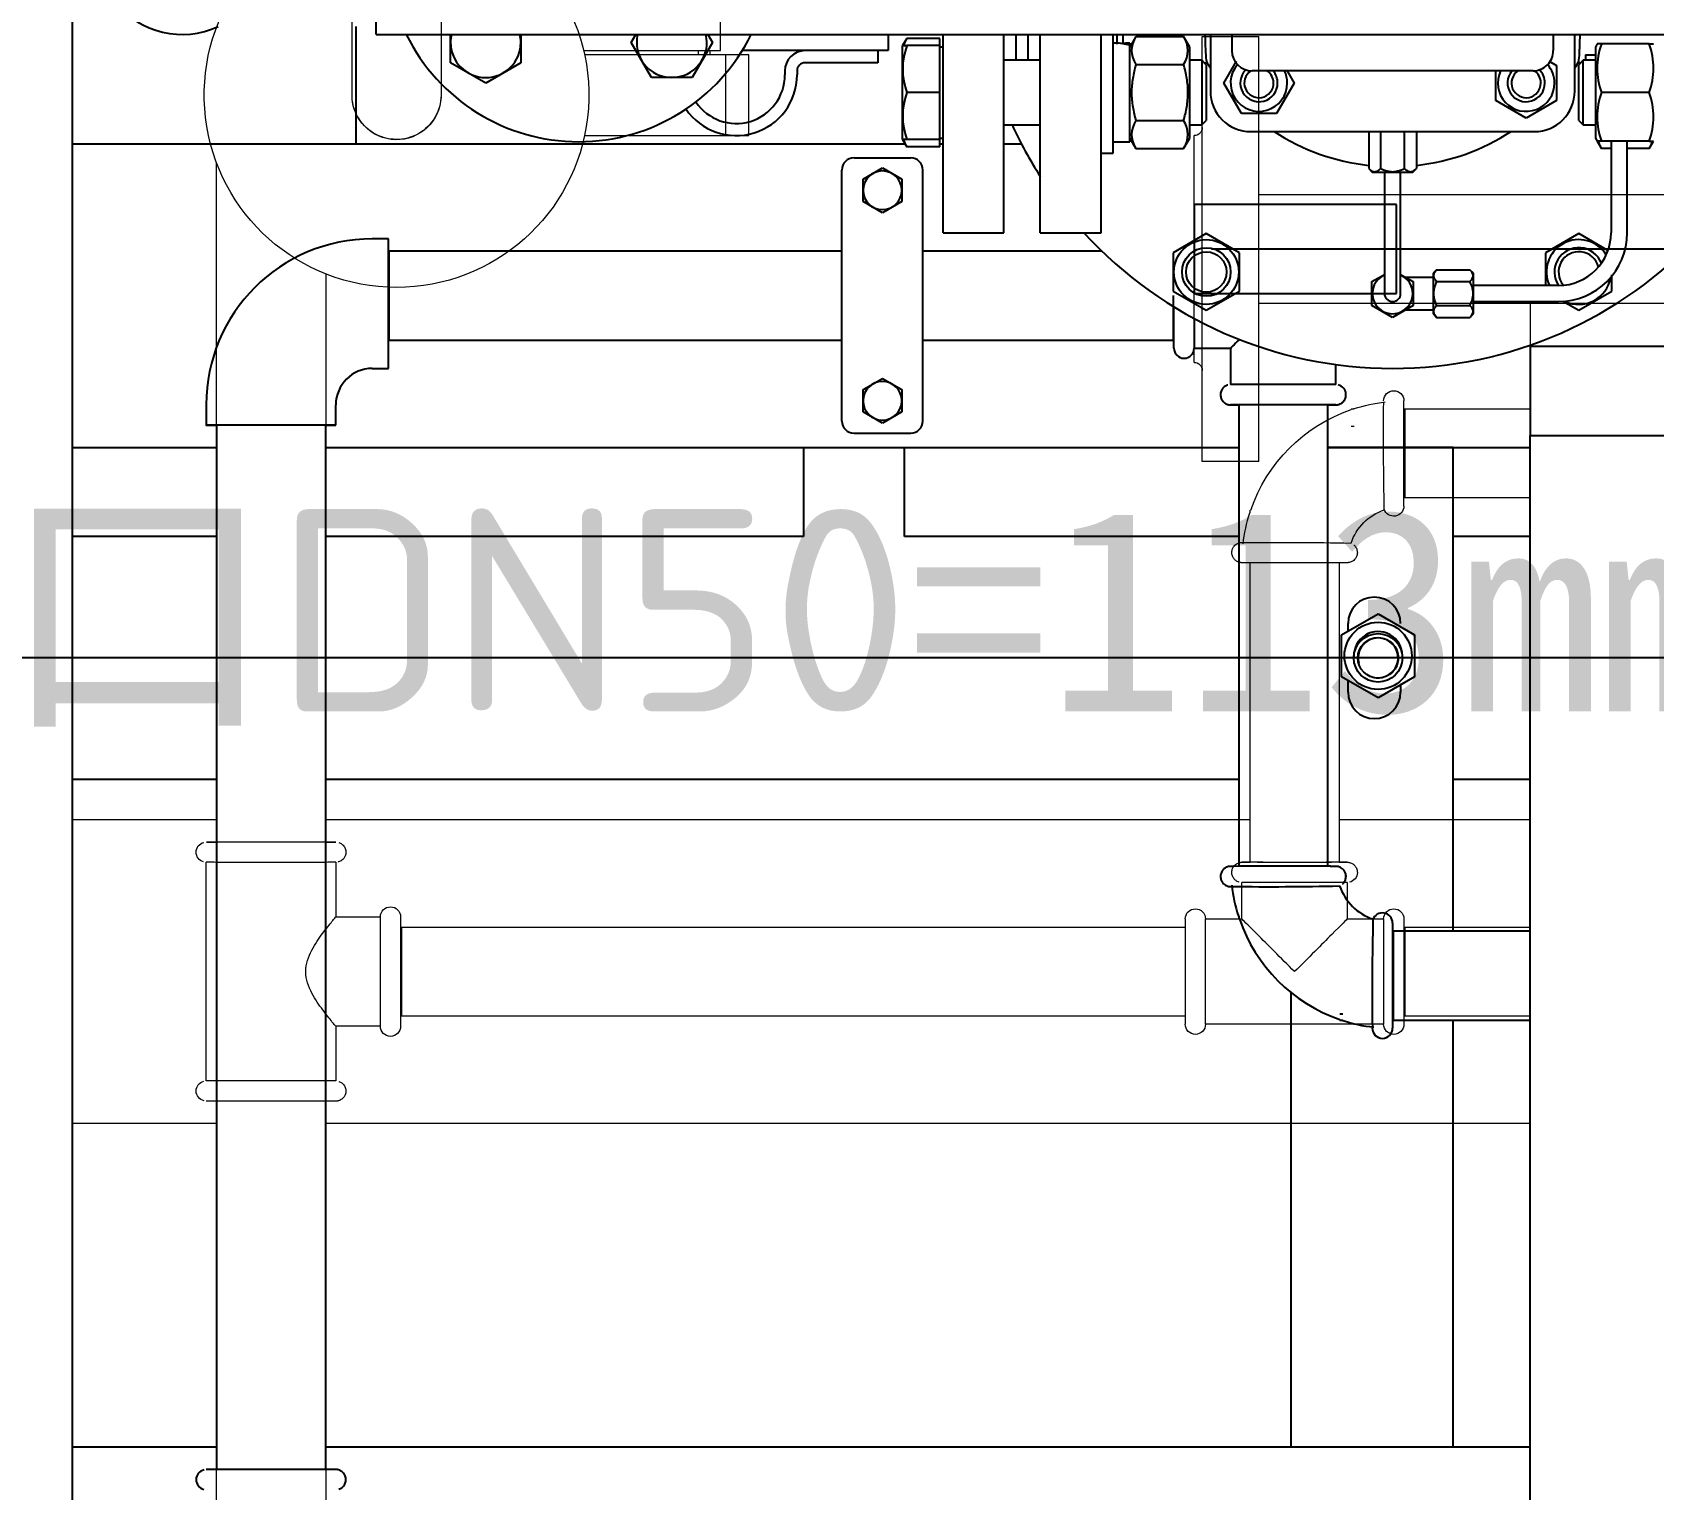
# Model space of a CAD drawing. Extents: x -681219 to -550379, y -242630 to -158199.
# Drawn here: x -645025.4 to -644625, y -222131 to -221771 of the extents above; entities that cross this region are included whole.
import ezdxf
from ezdxf.lldxf.tags import DXFTag

# ---------------------------------------------------------------- set-up
doc = ezdxf.new("R2010")
doc.units = 0
doc.header["$LTSCALE"] = 1000
doc.linetypes.add('DASHED2', pattern=[9.525, 6.35, -3.175])
doc.layers.get('0').update_dxf_attribs({"linetype": 'CONTINUOUS'})
for name, color, linetype in [('11020100978', 7, 'CONTINUOUS'), ('17040700002', 7, 'CONTINUOUS'), ('AAC0603001', 7, 'CONTINUOUS'), ('AAC1606501', 7, 'CONTINUOUS'), ('center', 253, 'CENTER2'), ('DV6_Default', 7, 'CONTINUOUS'), ('FAA01201', 7, 'CONTINUOUS'), ('FAA01601', 7, 'CONTINUOUS'), ('GAB01601', 7, 'CONTINUOUS'), ('GAE01601', 7, 'CONTINUOUS'), ('interface', 251, 'DASHED2'), ('MYGL00211002', 7, 'CONTINUOUS'), ('MYGL00710008', 7, 'CONTINUOUS'), ('MYGL00710020', 7, 'CONTINUOUS'), ('MYGL00710027', 7, 'CONTINUOUS'), ('MYGL00710058', 7, 'CONTINUOUS'), ('MYGL00710059', 7, 'CONTINUOUS'), ('MYGL011009261', 7, 'CONTINUOUS'), ('MYGL011009271', 7, 'CONTINUOUS'), ('MYGL011014812', 7, 'CONTINUOUS'), ('MYGL011014882', 7, 'CONTINUOUS'), ('MYGL011014932', 7, 'CONTINUOUS'), ('MYGL011014972', 7, 'CONTINUOUS'), ('MYGL011015892', 7, 'CONTINUOUS'), ('MYGL01110015', 7, 'CONTINUOUS'), ('MYGL151001281', 7, 'CONTINUOUS'), ('S01021003201', 7, 'CONTINUOUS'), ('S02010101', 7, 'CONTINUOUS'), ('S02010401', 7, 'CONTINUOUS'), ('S02020102', 7, 'CONTINUOUS'), ('S02030602', 7, 'CONTINUOUS'), ('S02030902', 7, 'CONTINUOUS'), ('SJGL011001841', 7, 'CONTINUOUS'), ('SJGL011002201', 7, 'CONTINUOUS'), ('SJGL011002221', 7, 'CONTINUOUS')]:
    doc.layers.add(name, color=color, linetype=linetype)
doc.layers.add('famsun', color=7, linetype='CONTINUOUS', lineweight=0)
tags = doc.linetypes.add('CENTER2', pattern=[28.575, 19.05, -3.175, 3.175, -3.175]).pattern_tags.tags
tags[10:11] = [DXFTag(74, 4), DXFTag(75, 0), DXFTag(340, '0'), DXFTag(46, 0.0), DXFTag(50, 0.0), DXFTag(44, 0.0), DXFTag(45, 0.0)]
tags[8:9] = [DXFTag(74, 4), DXFTag(75, 0), DXFTag(340, '0'), DXFTag(46, 0.0), DXFTag(50, 0.0), DXFTag(44, 0.0), DXFTag(45, 0.0)]
tags[6:7] = [DXFTag(74, 4), DXFTag(75, 0), DXFTag(340, '0'), DXFTag(46, 0.0), DXFTag(50, 0.0), DXFTag(44, 0.0), DXFTag(45, 0.0)]
tags[4:5] = [DXFTag(74, 4), DXFTag(75, 0), DXFTag(340, '0'), DXFTag(46, 0.0), DXFTag(50, 0.0), DXFTag(44, 0.0), DXFTag(45, 0.0)]

# ---------------------------------------------------------------- blocks, each defined once
blk = doc.blocks.new('MYGL007B0001XY_A-MYGL165_1_V_1', base_point=(16242.13, -1235.9))
at = {"color": 0, "linetype": 'ByBlock', "lineweight": -2}
for p, q in [((17982.13, -740.9), (17982.13, -1675.9)), ((17822.13, -930.9), (17822.13, -890.9)), ((17891.13, -905.91), (17891.13, -941.84)), ((17913.13, -941.84), (17913.13, -905.89)), ((17689.13, -1032.4), (17689.13, -927.4)), ((17703.13, -927.4), (17689.13, -927.4)), ((17703.13, -1032.4), (17703.13, -927.4)), ((17815.13, -951.9), (17815.13, -931.9)), ((17815.13, -931.9), (17855.69, -931.9)), ((17820.86, -931.9), (17820.86, -951.9)), ((17855.92, -930.9), (17822.13, -930.9)), ((17824.63, -931.9), (17824.63, -930.9)), ((17827.63, -930.9), (17827.63, -931.9)), ((17705.13, -1007.9), (17705.13, -951.9)), ((17855.69, -951.9), (17815.13, -951.9)), ((17946.63, -1126.4), (17946.63, -958.51)), ((17689.13, -966.4), (17412.13, -966.4)), ((17919.63, -986.06), (17919.63, -1126.4)), ((17412.13, -993.4), (17689.13, -993.4)), ((17622.13, -993.4), (17622.13, -1445.83)), ((17653.33, -1019.4), (17622.13, -1019.4)), ((17653.13, -1019.4), (17653.13, -1041.4)), ((17653.33, -1043.4), (17653.33, -1017.4)), ((17666.33, -1019.4), (17665.58, -1019.4)), ((17653.33, -1023.65), (17653.13, -1023.65)), ((17666.33, -1023.65), (17665.58, -1023.65)), ((17689.13, -1032.4), (17703.13, -1032.4)), ((17653.33, -1037.15), (17653.13, -1037.15)), ((17622.13, -1041.4), (17653.33, -1041.4)), ((17691.33, -1045.1), (17691.33, -1044.4)), ((17669.33, -1057.4), (17669.33, -1131.4)), ((17691.33, -1131.4), (17691.33, -1057.6)), ((17622.13, -1120.9), (17669.33, -1120.9)), ((17691.33, -1120.9), (17919.63, -1120.9)), ((17946.63, -1120.9), (17982.13, -1120.9)), ((17917.13, -1131.4), (17917.13, -1144.92)), ((17949.13, -1185.4), (17949.13, -1131.4)), ((17667.33, -1136.4), (17667.33, -1145.4)), ((17693.33, -1145.4), (17693.33, -1136.4)), ((17901.13, -1144.9), (17901.13, -1171.9)), ((17906.13, -1171.9), (17906.13, -1144.9)), ((17917.13, -1144.9), (17906.13, -1144.9)), ((17653.33, -1147.4), (17622.13, -1147.4)), ((17653.13, -1147.4), (17653.13, -1169.4)), ((17653.33, -1148.93), (17653.13, -1148.93)), ((17653.33, -1145.4), (17653.33, -1171.4)), ((17658.33, -1145.4), (17658.33, -1171.4)), ((17667.33, -1145.4), (17658.33, -1145.4)), ((17702.33, -1145.4), (17693.33, -1145.4)), ((17702.33, -1171.4), (17702.33, -1145.4)), ((17707.33, -1145.4), (17707.33, -1171.4)), ((17901.13, -1147.4), (17707.33, -1147.4)), ((17900.93, -1147.4), (17900.93, -1169.4)), ((17901.13, -1148.93), (17900.93, -1148.93)), ((17653.33, -1167.86), (17653.13, -1167.86)), ((17901.13, -1167.86), (17900.93, -1167.86)), ((17622.13, -1169.4), (17653.33, -1169.4)), ((17658.33, -1171.4), (17702.33, -1171.4)), ((17707.33, -1169.4), (17901.13, -1169.4)), ((17906.13, -1171.9), (17917.13, -1171.9)), ((17917.13, -1171.9), (17917.13, -1185.4)), ((17919.63, -1190.41), (17919.63, -1448.4)), ((17946.63, -1448.4), (17946.63, -1190.41)), ((17622.13, -1195.9), (17919.63, -1195.9)), ((17946.63, -1195.9), (17982.13, -1195.9))]:
    blk.add_line(p, q, dxfattribs=at)
for centre, radius, start, end in [((17902.13, -941.9), 47.5, 103.39, 76.6099), ((17902.13, -941.84), 11, 180.3441, 1.2284), ((17902.13, -941.9), 11, 182.5395, 0), ((17705.13, -949.9), 2, 180, 270), ((17705.13, -1009.9), 2, 90, 180), ((17655.83, -1017.4), 2.5, 0, 180), ((17653.33, -1057.4), 40, 72.1269, 83.3163), ((16825.93, -1026.75), 832.43, 358.79474, 0.62253), ((17653.33, -1057.4), 40, 18.9789, 70.9899), ((17655.83, -1043.4), 2.5, 180, 341.2716), ((17653.96, -1056.76), 13.11, 18.49, 71.4359), ((17653.33, -1057.4), 40, 6.6845, 17.9346), ((17684.08, -1907.55), 855.18, 89.40126, 91.17968), ((17681.91, 4886.28), 5943.69, 269.979197, 270.102178), ((17949.14, -1128.9), 2.49, 359.9764, 76.8593), ((17949.13, -1128.9), 2.49, 286.788, 0.0052), ((17667.32, -1133.9), 2.49, 179.9635, 258.0158), ((17655.83, -1145.4), 2.5, 0, 180), ((17704.83, -1145.4), 2.5, 0, 180), ((17903.63, -1144.9), 2.5, 0, 180), ((17655.83, -1171.4), 2.5, 180, 0), ((17704.83, -1171.4), 2.5, 180, 0), ((17903.63, -1171.9), 2.5, 180, 0), ((17949.15, -1187.9), 2.48, 282.3742, 0.1159), ((17949.14, -1187.9), 2.49, 359.9764, 76.8593)]:
    blk.add_arc(centre, radius, start, end, dxfattribs=at)
for centre, major_axis, ratio, start_param, end_param in [((17680.33, -1057.4), (13, 0), 0.001048, 3.599214, 4.712389), ((17933.13, -1126.4), (-16, 0), 0.001048, 0, 3.708157), ((17933.13, -1126.4), (-16, 0), 0.001048, 5.716621, 6.283185), ((17933.13, -1126.4), (-14, 0), 0.001048, 6.015122, 6.283185), ((17933.13, -1126.4), (-14, 0), 0.001048, 0, 3.409656), ((17680.33, -1131.4), (13, 0), 0.001048, 2.67286, 3.150496), ((17680.33, -1131.4), (13, 0), 0.001048, 3.150496, 6.283185), ((17680.33, -1131.4), (13, 0), 0.001048, -3.703662, -3.610325), ((17680.33, -1131.4), (-11, 0), 0.001048, 0, 3.141593), ((17680.33, -1131.4), (13, 0), 0.001048, 0.35743, 0.56207), ((17680.33, -1131.4), (13, 0), 0.001048, 0.005964, 0.35743), ((17680.33, -1131.4), (13, 0), 0.001048, 0, 0.005964), ((17933.13, -1131.4), (-16, 0), 0.001048, 0.004333, 3.141593), ((17680.33, -1136.4), (13, 0), 0.001048, 3.141075, 6.283185), ((17680.33, -1158.4), (13, -13), 0.000524, 3.142116, 4.712913), ((17680.33, -1158.4), (-13, -13), 0.000524, 1.570272, 3.141069), ((17933.13, -1185.4), (-16, 0), 0.001048, 0, 3.132708), ((17933.13, -1190.4), (-16, 0), 0.001048, 0.047189, 3.137379)]:
    blk.add_ellipse(centre, major_axis=major_axis, ratio=ratio, start_param=start_param, end_param=end_param, dxfattribs=at)
for points, knots in [([(17665.67, -1053.04), (17665.64, -1053.06), (17665.39, -1053.24), (17665.03, -1053.82), (17664.77, -1054.72), (17664.88, -1055.62), (17665.25, -1056.34), (17665.69, -1056.81), (17666.14, -1057.11), (17666.54, -1057.28), (17666.86, -1057.36), (17667.07, -1057.38), (17667.17, -1057.39), (17667.22, -1057.39), (17667.26, -1057.4), (17667.31, -1057.4), (17667.44, -1057.4), (17667.79, -1057.4), (17668.47, -1057.4), (17668.75, -1057.4)], [0, 0, 0, 0, 0.006965, 0.085339, 0.16209, 0.247151, 0.312562, 0.366506, 0.41211, 0.449683, 0.478725, 0.496006, 0.504795, 0.511736, 0.521512, 0.54095, 0.602768, 0.859696, 1, 1, 1, 1]), ([(17695.83, -1054.9), (17695.79, -1054.54), (17695.73, -1054.01), (17695.31, -1053.33), (17694.87, -1052.9), (17694.43, -1052.64), (17694.04, -1052.49), (17693.75, -1052.43), (17693.57, -1052.41), (17693.48, -1052.4), (17693.44, -1052.4), (17693.39, -1052.4), (17693.33, -1052.4), (17693.26, -1052.4), (17693.16, -1052.39), (17693.09, -1052.39)], [0, 0, 0, 0, 0.0987165, 0.1722819, 0.2337629, 0.2855815, 0.3278538, 0.3597792, 0.3762598, 0.3856949, 0.3940889, 0.4065457, 0.4326235, 0.5240997, 0.6323269, 0.6323269, 0.6323269, 0.6323269]), ([(17692.51, -1057.4), (17692.79, -1057.4), (17693.14, -1057.4), (17693.3, -1057.4), (17693.36, -1057.4), (17693.42, -1057.4), (17693.5, -1057.39), (17693.65, -1057.38), (17693.95, -1057.33), (17694.45, -1057.16), (17695.05, -1056.77), (17695.57, -1056.12), (17695.8, -1055.43), (17695.82, -1055.04), (17695.83, -1054.9)], [0, 0, 0, 0, 0.283312, 0.418033, 0.485636, 0.520389, 0.532553, 0.546433, 0.582645, 0.645281, 0.741172, 0.843382, 0.952603, 1, 1, 1, 1]), ([(17916.41, -1126.53), (17916.25, -1126.58), (17915.85, -1126.69), (17915.23, -1127.2), (17914.74, -1127.98), (17914.57, -1128.92), (17914.74, -1129.78), (17915.13, -1130.44), (17915.58, -1130.88), (17916.01, -1131.15), (17916.36, -1131.29), (17916.53, -1131.32), (17916.58, -1131.33)], [0, 0, 0, 0, 0.069436, 0.202687, 0.349929, 0.488015, 0.630721, 0.742453, 0.835666, 0.914276, 0.978495, 1, 1, 1, 1]), ([(17668.79, -1131.39), (17668.64, -1131.39), (17667.99, -1131.39), (17667.58, -1131.39), (17667.36, -1131.4), (17667.3, -1131.4), (17667.24, -1131.4), (17667.15, -1131.4), (17667.01, -1131.41), (17666.71, -1131.46), (17666.21, -1131.63), (17665.61, -1132.02), (17665.09, -1132.67), (17664.86, -1133.36), (17664.83, -1133.76), (17664.83, -1133.9)], [0, 0, 0, 0, 0.084056, 0.405105, 0.516932, 0.573046, 0.601893, 0.61199, 0.623512, 0.653569, 0.705561, 0.785156, 0.869997, 0.960658, 1, 1, 1, 1]), ([(17694, -1136.3), (17694.01, -1136.3), (17694.18, -1136.27), (17694.57, -1136.09), (17695.14, -1135.69), (17695.64, -1134.99), (17695.88, -1134.07), (17695.78, -1133.17), (17695.41, -1132.45), (17694.97, -1131.98), (17694.52, -1131.68), (17694.12, -1131.51), (17693.8, -1131.44), (17693.59, -1131.41), (17693.49, -1131.4), (17693.44, -1131.4), (17693.4, -1131.4), (17693.35, -1131.4), (17693.21, -1131.39), (17693.01, -1131.39), (17692.53, -1131.39), (17692.48, -1131.39)], [0, 0, 0, 0, 0.004151, 0.046452, 0.106925, 0.186362, 0.264154, 0.350368, 0.416666, 0.471343, 0.517565, 0.555647, 0.585083, 0.602599, 0.611507, 0.618542, 0.628451, 0.648153, 0.710809, 0.971222, 1, 1, 1, 1]), ([(17917.13, -1171.9), (17917.13, -1171.9), (17917.21, -1171.8), (17917.54, -1171.41), (17917.78, -1171.13), (17918.37, -1170.41), (17918.73, -1169.97), (17919.51, -1168.98), (17919.93, -1168.44), (17921.25, -1166.65), (17922.22, -1165.27), (17923.45, -1162.93), (17923.83, -1162.09), (17924.37, -1160.31), (17924.54, -1159.36), (17924.54, -1157.48), (17924.38, -1156.52), (17923.83, -1154.75), (17923.46, -1153.91), (17922.23, -1151.56), (17921.26, -1150.17), (17919.5, -1147.79), (17918.67, -1146.77), (17917.79, -1145.68), (17917.54, -1145.39), (17917.22, -1145), (17917.13, -1144.9), (17917.13, -1144.9), (17917.13, -1144.9), (17917.13, -1144.9)], [0, 0, 0, 0, 0.03125, 0.03125, 0.0625, 0.0625, 0.09375, 0.09375, 0.125, 0.125, 0.1875, 0.1875, 0.21875, 0.21875, 0.25, 0.25, 0.28125, 0.28125, 0.3125, 0.3125, 0.375, 0.375, 0.4375, 0.4375, 0.46875, 0.46875, 0.5, 0.5, 0.500369, 0.500369, 0.500369, 0.500369]), ([(17916.41, -1185.53), (17916.25, -1185.58), (17915.85, -1185.69), (17915.23, -1186.2), (17914.74, -1186.98), (17914.57, -1187.92), (17914.74, -1188.78), (17915.13, -1189.44), (17915.57, -1189.88), (17916.02, -1190.15), (17916.41, -1190.3), (17916.7, -1190.36), (17916.88, -1190.39), (17916.97, -1190.39), (17917.02, -1190.39), (17917.06, -1190.4), (17917.08, -1190.4), (17917.09, -1190.4)], [0, 0, 0, 0, 0.060381, 0.176256, 0.304296, 0.424374, 0.548471, 0.645632, 0.72669, 0.795048, 0.850893, 0.893082, 0.91462, 0.92771, 0.940136, 0.959113, 1, 1, 1, 1])]:
    blk.add_open_spline(points, degree=3, knots=knots, dxfattribs=at)
at = {"layer": 'center', "ltscale": 7.311829}
blk.add_line((16656.2, -979.9), (17700.88, -979.9), dxfattribs=at)
at = {"layer": 'interface', "ltscale": 0.382334}
blk.add_lwpolyline([(17655.13, -968.9), (17705.13, -968.9), (17705.13, -990.9), (17655.13, -990.9)], close=True, dxfattribs=at)
blk = doc.blocks.new('SJGL165-F')
at = {"layer": '11020100978', "color": 7, "linetype": 'Continuous'}
for p, q in [((17837.73, -4363.83), (17837.73, -4361.85)), ((17837.73, -4368.84), (17837.73, -4363.83)), ((17855.07, -4361.85), (17855.07, -4363.83)), ((17855.07, -4363.83), (17855.07, -4368.84)), ((17882.35, -4363.83), (17883.47, -4361.88)), ((17887.36, -4372.51), (17882.35, -4363.83)), ((17902.38, -4363.83), (17897.37, -4372.51)), ((17901.25, -4361.88), (17902.38, -4363.83)), ((17846.4, -4373.85), (17837.73, -4368.84)), ((17855.07, -4368.84), (17846.4, -4373.85)), ((17892.36, -4372.51), (17887.36, -4372.51)), ((17897.37, -4372.51), (17892.36, -4372.51))]:
    blk.add_line(p, q, dxfattribs=at)
for centre, start, end in [((17846.4, -4363.83), 166.7967, 180), ((17846.4, -4363.83), 180, 0), ((17846.4, -4363.83), 0, 13.2033), ((17892.36, -4363.83), 166.7967, 270), ((17892.36, -4363.83), 270, 13.2033)]:
    blk.add_arc(centre, 8.67, start, end, dxfattribs=at)
at = {"layer": '17040700002', "color": 7, "linetype": 'Continuous'}
for p, q in [((17822.38, -4412.35), (17818.38, -4412.35)), ((17822.38, -4444.35), (17822.38, -4412.35)), ((17818.38, -4444.35), (17822.38, -4444.35)), ((17777.38, -4453.35), (17777.38, -4458.35)), ((17809.38, -4458.35), (17809.38, -4453.35))]:
    blk.add_line(p, q, dxfattribs=at)
for radius in [41, 9]:
    blk.add_arc((17818.38, -4453.35), radius, 90, 180, dxfattribs=at)
for start_param, end_param in [(0, 3.708157), (5.716621, 6.283185)]:
    blk.add_ellipse((17793.38, -4458.35), major_axis=(16, 0), ratio=0.001048, start_param=start_param, end_param=end_param, dxfattribs=at)
at = {"layer": 'AAC0603001', "color": 7, "linetype": 'Continuous'}
for p, q in [((17939.6, -4397.59), (17944.38, -4394.83)), ((17944.38, -4394.83), (17949.17, -4397.59)), ((17939.6, -4400.35), (17939.6, -4397.59)), ((17939.6, -4403.11), (17939.6, -4400.35)), ((17949.17, -4397.59), (17949.17, -4400.35)), ((17949.17, -4400.35), (17949.17, -4403.11)), ((17944.38, -4405.88), (17939.6, -4403.11)), ((17949.17, -4403.11), (17944.38, -4405.88)), ((17939.6, -4449.59), (17944.38, -4446.83)), ((17944.38, -4446.83), (17949.17, -4449.59)), ((17939.6, -4452.35), (17939.6, -4449.59)), ((17939.6, -4455.11), (17939.6, -4452.35)), ((17949.17, -4449.59), (17949.17, -4452.35)), ((17949.17, -4452.35), (17949.17, -4455.11)), ((17944.38, -4457.88), (17939.6, -4455.11)), ((17949.17, -4455.11), (17944.38, -4457.88))]:
    blk.add_line(p, q, dxfattribs=at)
for centre, start, end in [((17944.38, -4400.35), 0, 180), ((17944.38, -4400.35), 180, 0), ((17944.38, -4452.35), 0, 180), ((17944.38, -4452.35), 180, 0)]:
    blk.add_arc(centre, 4.78, start, end, dxfattribs=at)
at = {"layer": 'AAC1606501', "color": 7, "linetype": 'Continuous'}
for p, q in [((17950.42, -4362.83), (17949.38, -4364.62)), ((17958.58, -4362.83), (17950.42, -4362.83)), ((17958.58, -4364.62), (17958.58, -4362.83)), ((17949.38, -4387.79), (17949.38, -4364.62)), ((17949.38, -4364.62), (17950.42, -4364.62)), ((17958.58, -4364.62), (17950.42, -4364.62)), ((17958.58, -4376.21), (17958.58, -4364.62)), ((17959.38, -4364.96), (17958.58, -4364.96)), ((17983.38, -4368.21), (17974.38, -4368.21)), ((18023.26, -4368.21), (18020.28, -4368.21)), ((18023.26, -4368.21), (18023.26, -4384.21)), ((18024.38, -4369.33), (18023.26, -4368.21)), ((18117.5, -4368.21), (18116.38, -4369.33)), ((18117.5, -4384.21), (18117.5, -4368.21)), ((18120.48, -4368.21), (18117.5, -4368.21)), ((18024.38, -4369.33), (18024.38, -4383.09)), ((18116.38, -4383.09), (18116.38, -4369.33)), ((17958.58, -4376.21), (17950.42, -4376.21)), ((17958.58, -4387.79), (17958.58, -4376.21)), ((17974.38, -4384.21), (17983.38, -4384.21)), ((18020.28, -4384.21), (18023.26, -4384.21)), ((18023.26, -4384.21), (18024.38, -4383.09)), ((18116.38, -4383.09), (18117.5, -4384.21)), ((18117.5, -4384.21), (18120.48, -4384.21)), ((17950.42, -4387.79), (17949.38, -4387.79)), ((17949.38, -4387.79), (17950.42, -4389.58)), ((17958.58, -4387.79), (17950.42, -4387.79)), ((17958.58, -4387.46), (17959.38, -4387.46)), ((17958.58, -4389.58), (17958.58, -4387.79)), ((17958.58, -4389.58), (17950.42, -4389.58))]:
    blk.add_line(p, q, dxfattribs=at)
for centre, radius, start, end in [((17955.38, -4366.18), 5.99, 146.0398, 164.7226), ((17966.26, -4370.42), 16.86, 159.9161, 200.0855), ((17966.26, -4382), 16.86, 159.9144, 200.0839), ((17955.38, -4386.24), 5.99, 195.2185, 213.96)]:
    blk.add_arc(centre, radius, start, end, dxfattribs=at)
at = {"layer": 'DV6_Default', "color": 7, "linetype": 'CENTER2'}
blk.add_line((18567.04, -4515.85), (17620.63, -4515.85), dxfattribs=at)
at = {"layer": 'FAA01201', "color": 7, "linetype": 'Continuous'}
for p, q in [((18057.81, -4510.16), (18066.81, -4504.96)), ((18066.81, -4504.96), (18075.81, -4510.16)), ((18057.81, -4520.55), (18057.81, -4510.16)), ((18075.81, -4510.16), (18075.81, -4520.55)), ((18066.81, -4525.74), (18057.81, -4520.55)), ((18075.81, -4520.55), (18066.81, -4525.74))]:
    blk.add_line(p, q, dxfattribs=at)
blk.add_circle((18066.81, -4515.35), 8.3, dxfattribs=at)
for start, end in [(0, 182.388), (357.612, 0)]:
    blk.add_arc((18066.81, -4515.35), 6, start, end, dxfattribs=at)
at = {"layer": 'FAA01601', "color": 7, "linetype": 'Continuous'}
for p, q in [((18006.99, -4362.35), (18005.48, -4364.96)), ((18006.99, -4362.35), (18018.78, -4362.35)), ((18020.28, -4364.96), (18018.78, -4362.35)), ((18120.92, -4364.21), (18120.48, -4364.96)), ((18121.99, -4364.21), (18120.92, -4364.21)), ((18133.78, -4364.21), (18121.99, -4364.21)), ((18133.78, -4364.21), (18134.85, -4364.21)), ((18020.28, -4387.46), (18020.28, -4364.96)), ((18120.48, -4364.96), (18120.48, -4387.46)), ((18006.99, -4369.28), (18018.78, -4369.28)), ((18133.78, -4376.21), (18121.99, -4376.21)), ((18006.99, -4383.14), (18018.78, -4383.14)), ((18005.48, -4387.46), (18006.99, -4390.06)), ((18018.78, -4390.06), (18020.28, -4387.46)), ((18120.48, -4387.46), (18120.92, -4388.21)), ((18121.99, -4388.21), (18120.92, -4388.21)), ((18120.92, -4388.21), (18121.99, -4390.06)), ((18133.78, -4388.21), (18121.99, -4388.21)), ((18133.78, -4388.21), (18134.85, -4388.21)), ((18133.78, -4390.06), (18134.85, -4388.21)), ((18006.99, -4390.06), (18018.78, -4390.06)), ((18124.35, -4390.06), (18121.99, -4390.06)), ((18133.78, -4390.06), (18128.35, -4390.06))]:
    blk.add_line(p, q, dxfattribs=at)
for centre, radius, start, end in [((18012.13, -4365.82), 6.2, 146.0398, 213.9573), ((18013.63, -4365.82), 6.2, 326.0429, 33.96), ((18138.4, -4370.21), 17.47, 159.9161, 200.0855), ((18117.37, -4370.21), 17.47, 339.9144, 20.0839), ((18138.4, -4382.21), 17.47, 159.9144, 200.0839), ((18117.37, -4382.21), 17.47, 339.9161, 20.0855), ((18012.13, -4386.6), 6.2, 146.0429, 213.96), ((18013.63, -4386.6), 6.2, 326.0398, 33.9573), ((18127.13, -4386.6), 6.2, 195.2185, 213.96), ((18128.63, -4386.6), 6.2, 326.0398, 344.7226)]:
    blk.add_arc(centre, radius, start, end, dxfattribs=at)
for points, knots in [([(18006.99, -4369.28), (18006.66, -4370.41), (18006.39, -4371.56), (18006.02, -4373.88), (18005.92, -4375.04), (18005.92, -4376.8), (18005.94, -4377.38), (18006.04, -4378.56), (18006.11, -4379.15), (18006.39, -4380.88), (18006.66, -4382.02), (18006.99, -4383.14)], [0, 0, 0, 0, 0.25, 0.25, 0.5, 0.5, 0.625, 0.625, 0.75, 0.75, 1, 1, 1, 1]), ([(18018.78, -4383.14), (18019.1, -4382.02), (18019.37, -4380.88), (18019.65, -4379.15), (18019.73, -4378.56), (18019.82, -4377.38), (18019.85, -4376.8), (18019.85, -4375.04), (18019.75, -4373.88), (18019.38, -4371.56), (18019.1, -4370.41), (18018.78, -4369.28)], [0, 0, 0, 0, 0.25, 0.25, 0.375, 0.375, 0.5, 0.5, 0.75, 0.75, 1, 1, 1, 1])]:
    blk.add_open_spline(points, degree=3, knots=knots, dxfattribs=at)
at = {"layer": 'GAB01601', "color": 7, "linetype": 'Continuous'}
for p, q in [((18001.38, -4391.21), (18001.38, -4361.85)), ((17998.38, -4391.21), (18001.38, -4391.21))]:
    blk.add_line(p, q, dxfattribs=at)
at = {"layer": 'GAE01601', "color": 7, "linetype": 'Continuous'}
for p, q in [((18001.98, -4364.01), (18001.38, -4364.01)), ((18005.48, -4364.01), (18004.88, -4364.01)), ((18005.48, -4364.02), (18005.48, -4364.01)), ((18005.48, -4364.02), (18005.48, -4364.52)), ((18005.48, -4388.41), (18005.48, -4364.52)), ((18001.38, -4388.41), (18005.48, -4388.41))]:
    blk.add_line(p, q, dxfattribs=at)
for centre, start, end in [((18001.98, -4376.21), 73.3305, 90), ((18004.88, -4376.21), 87.179, 96.8238)]:
    blk.add_arc(centre, 12.2, start, end, dxfattribs=at)
at = {"layer": 'MYGL00211002', "color": 7, "linetype": 'Continuous'}
blk.add_line((17814.38, -4388.85), (17814.38, -4359.85), dxfattribs=at)
at = {"layer": 'MYGL00710008', "color": 7, "linetype": 'Continuous'}
blk.add_line((17744.38, -5165.85), (17744.38, -4230.85), dxfattribs=at)
at = {"layer": 'MYGL00710020', "color": 7, "linetype": 'Continuous'}
for p, q in [((18104.38, -4438.92), (18104.38, -4438.61)), ((18104.38, -4913.35), (18104.38, -4460.92))]:
    blk.add_line(p, q, dxfattribs=at)
at = {"layer": 'MYGL00710027', "color": 7, "linetype": 'Continuous'}
for p, q in [((17937.38, -4392.35), (17951.38, -4392.35)), ((17934.38, -4410.86), (17934.38, -4395.35)), ((17954.38, -4410.86), (17954.38, -4395.35)), ((17934.38, -4412.9), (17934.38, -4410.86)), ((17954.38, -4412.9), (17954.38, -4410.86)), ((17934.38, -4439.81), (17934.38, -4412.9)), ((17954.38, -4439.81), (17954.38, -4412.9)), ((17934.38, -4441.84), (17934.38, -4439.81)), ((17954.38, -4441.84), (17954.38, -4439.81)), ((17934.38, -4457.35), (17934.38, -4441.84)), ((17954.38, -4457.35), (17954.38, -4441.84)), ((17937.38, -4460.35), (17951.38, -4460.35))]:
    blk.add_line(p, q, dxfattribs=at)
for centre, start, end in [((17937.38, -4395.35), 90, 180), ((17951.38, -4395.35), 0, 90), ((17937.38, -4457.35), 180, 270), ((17951.38, -4457.35), 270, 0)]:
    blk.add_arc(centre, 3, start, end, dxfattribs=at)
at = {"layer": 'MYGL00710058', "color": 7, "linetype": 'Continuous'}
for q in [(17819.38, -4319.85), (18314.38, -4361.85)]:
    blk.add_line((17819.38, -4361.85), q, dxfattribs=at)
at = {"layer": 'MYGL00710059', "color": 7, "linetype": 'Continuous'}
blk.add_arc((17771.38, -4340.85), 21, 64.7912, 295.2088, dxfattribs=at)
at = {"layer": 'MYGL011009261', "color": 7, "linetype": 'Continuous'}
for p, q in [((17943.29, -4365.85), (17943.29, -4368.85)), ((17920.29, -4370.85), (17920.29, -4371.85)), ((17923.29, -4370.85), (17923.29, -4371.85)), ((17940.29, -4368.85), (17925.29, -4368.85)), ((17943.29, -4368.85), (17940.29, -4368.85))]:
    blk.add_line(p, q, dxfattribs=at)
for centre, radius, start, end in [((17925.29, -4370.85), 5, 90, 180), ((17908.29, -4371.85), 15, 214.1541, 0), ((17908.29, -4371.85), 12, 213.7626, 0), ((17925.29, -4370.85), 2, 90, 180)]:
    blk.add_arc(centre, radius, start, end, dxfattribs=at)
at = {"layer": 'MYGL011009271', "color": 7, "linetype": 'Continuous'}
for p, q in [((17945.79, -4361.85), (17945.79, -4365.85)), ((17940.79, -4365.85), (17909.77, -4365.85)), ((17945.79, -4365.85), (17940.79, -4365.85))]:
    blk.add_line(p, q, dxfattribs=at)
at = {"layer": 'MYGL011014812', "color": 7, "linetype": 'Continuous'}
for p, q in [((17822.58, -4415.35), (17822.38, -4415.35)), ((17934.38, -4415.35), (17822.58, -4415.35)), ((17822.58, -4437.35), (17822.58, -4415.35)), ((17998.54, -4415.35), (17954.38, -4415.35)), ((17822.38, -4416.89), (17822.58, -4416.89)), ((18016.18, -4426.35), (18016.18, -4437.35)), ((17822.38, -4435.82), (17822.58, -4435.82)), ((18016.38, -4435.82), (18016.18, -4435.82)), ((17822.38, -4437.35), (17822.58, -4437.35)), ((17822.58, -4437.35), (17934.38, -4437.35)), ((17954.38, -4437.35), (18016.18, -4437.35)), ((18016.18, -4437.35), (18016.38, -4437.35))]:
    blk.add_line(p, q, dxfattribs=at)
at = {"layer": 'MYGL011014882', "color": 7, "linetype": 'Continuous'}
for p, q in [((18070.58, -4583.35), (18070.38, -4583.35)), ((18104.38, -4583.35), (18070.58, -4583.35)), ((18070.58, -4605.35), (18070.58, -4583.35)), ((18070.38, -4584.89), (18070.58, -4584.89)), ((18057.38, -4603.82), (18058.13, -4603.82)), ((18070.38, -4603.82), (18070.58, -4603.82)), ((18057.38, -4605.35), (18058.13, -4605.35)), ((18070.38, -4605.35), (18070.58, -4605.35)), ((18070.58, -4605.35), (18104.38, -4605.35))]:
    blk.add_line(p, q, dxfattribs=at)
at = {"layer": 'MYGL011014932', "color": 7, "linetype": 'Continuous'}
for p, q in [((18032.38, -4453.35), (18032.38, -4453.55)), ((18032.38, -4453.55), (18032.38, -4567.15)), ((18054.38, -4453.55), (18054.38, -4453.35)), ((18054.38, -4567.15), (18054.38, -4453.55)), ((18054.38, -4567.35), (18054.38, -4567.15)), ((18032.38, -4579.65), (18032.38, -4580.35))]:
    blk.add_line(p, q, dxfattribs=at)
at = {"layer": 'MYGL011014972', "color": 7, "linetype": 'Continuous'}
for p, q in [((17779.88, -4458.35), (17779.88, -4716.34)), ((17806.88, -4716.34), (17806.88, -4458.35))]:
    blk.add_line(p, q, dxfattribs=at)
at = {"layer": 'MYGL011015892', "color": 7, "linetype": 'Continuous'}
for p, q in [((18104.38, -4438.92), (18104.38, -4460.92)), ((18314.38, -4438.92), (18104.38, -4438.92)), ((18104.38, -4460.92), (18314.38, -4460.92))]:
    blk.add_line(p, q, dxfattribs=at)
at = {"layer": 'MYGL01110015', "color": 7, "linetype": 'Continuous'}
for p, q in [((17744.38, -4388.85), (17950, -4388.85)), ((17958.58, -4388.85), (17959.38, -4388.85)), ((17974.38, -4388.85), (17978.69, -4388.85)), ((17744.38, -4463.85), (17779.88, -4463.85)), ((17806.88, -4463.85), (18032.38, -4463.85)), ((18054.38, -4463.85), (18104.38, -4463.85)), ((17779.88, -4710.85), (17744.38, -4710.85)), ((18104.38, -4710.85), (17806.88, -4710.85))]:
    blk.add_line(p, q, dxfattribs=at)
at = {"layer": 'MYGL151001281', "color": 7, "linetype": 'Continuous'}
for radius in [6, 5]:
    blk.add_circle((18066.81, -4515.85), radius, dxfattribs=at)
blk.add_arc((18066.81, -4515.85), 4.93, 255, 195, dxfattribs=at)
at = {"layer": 'S01021003201', "color": 7, "linetype": 'Continuous'}
for p, q in [((17980.38, -4368.21), (17980.38, -4361.85)), ((17983.38, -4410.85), (17983.38, -4361.85)), ((17998.38, -4410.85), (17998.38, -4361.85)), ((18002.38, -4364.27), (18002.38, -4361.85)), ((18003.88, -4364.05), (18003.88, -4361.85)), ((18025.38, -4361.85), (18025.38, -4375.85)), ((18030.65, -4361.85), (18030.65, -4365.85)), ((18110.12, -4365.85), (18110.12, -4361.85)), ((18115.38, -4375.85), (18115.38, -4361.85)), ((18030.67, -4365.85), (18030.65, -4365.85)), ((18110.12, -4365.85), (18110.09, -4365.85)), ((18118.05, -4366.85), (18118.05, -4368.21)), ((18118.05, -4366.85), (18120.48, -4366.85)), ((18023.91, -4368.85), (18024.61, -4368.85)), ((18028.72, -4373.85), (18031.83, -4368.47)), ((18044.63, -4370.85), (18035.69, -4370.85)), ((18044.4, -4371.01), (18046.04, -4373.85)), ((18096.13, -4370.85), (18044.63, -4370.85)), ((18095.88, -4378.18), (18095.88, -4370.79)), ((18105.08, -4370.85), (18096.13, -4370.85)), ((18109.08, -4368.48), (18110.88, -4369.52)), ((18110.88, -4369.52), (18110.88, -4378.18)), ((18116.15, -4368.85), (18116.86, -4368.85)), ((18033.05, -4381.35), (18028.72, -4373.85)), ((18046.04, -4373.85), (18041.71, -4381.35)), ((18103.38, -4382.51), (18095.88, -4378.18)), ((18110.88, -4378.18), (18103.38, -4382.51)), ((18041.71, -4381.35), (18033.05, -4381.35)), ((18035.38, -4385.85), (18105.38, -4385.85)), ((18064.49, -4385.85), (18064.49, -4394.96)), ((18067.44, -4385.85), (18067.44, -4394.96)), ((18073.33, -4394.96), (18073.33, -4385.85)), ((18076.27, -4385.85), (18076.27, -4394.96)), ((18124.35, -4388.21), (18124.35, -4410.85)), ((18128.35, -4410.85), (18128.35, -4388.21)), ((18064.49, -4394.96), (18065.38, -4395.85)), ((18065.38, -4395.85), (18075.38, -4395.85)), ((18068.38, -4395.85), (18068.38, -4410.85)), ((18072.38, -4410.85), (18072.38, -4395.85)), ((18075.38, -4395.85), (18076.27, -4394.96)), ((17983.38, -4410.85), (17998.38, -4410.85)), ((18024.38, -4411.06), (18016.18, -4415.79)), ((18032.58, -4415.79), (18024.38, -4411.06)), ((18068.38, -4410.85), (18068.38, -4425.85)), ((18072.38, -4425.85), (18072.38, -4410.85)), ((18116.38, -4411.06), (18108.18, -4415.79)), ((18123.53, -4415.19), (18116.38, -4411.06)), ((18016.18, -4415.79), (18016.18, -4425.26)), ((18032.58, -4425.26), (18032.58, -4415.79)), ((18108.18, -4415.79), (18108.18, -4423.86)), ((18081.27, -4419.96), (18080.38, -4420.85)), ((18081.27, -4419.96), (18089.49, -4419.96)), ((18090.38, -4420.85), (18089.49, -4419.96)), ((18065.28, -4422.91), (18068.39, -4421.12)), ((18065.28, -4428.8), (18065.28, -4422.91)), ((18072.38, -4421.12), (18075.48, -4422.91)), ((18080.38, -4421.85), (18073.65, -4421.85)), ((18075.48, -4422.91), (18075.48, -4428.8)), ((18080.38, -4420.85), (18080.38, -4430.85)), ((18081.27, -4422.91), (18089.49, -4422.91)), ((18090.38, -4430.85), (18090.38, -4420.85)), ((18111.35, -4423.85), (18090.38, -4423.85)), ((18124.58, -4425.26), (18124.58, -4421.21)), ((18016.18, -4425.26), (18024.38, -4430)), ((18024.38, -4430), (18032.58, -4425.26)), ((18090.38, -4427.85), (18111.35, -4427.85)), ((18112.44, -4427.72), (18116.38, -4430)), ((18116.38, -4430), (18124.58, -4425.26)), ((18070.38, -4431.74), (18065.28, -4428.8)), ((18075.48, -4428.8), (18070.38, -4431.74)), ((18073.65, -4429.85), (18080.38, -4429.85)), ((18080.38, -4430.85), (18081.27, -4431.74)), ((18081.27, -4428.8), (18089.49, -4428.8)), ((18081.27, -4431.74), (18089.49, -4431.74)), ((18089.49, -4431.74), (18090.38, -4430.85))]:
    blk.add_line(p, q, dxfattribs=at)
for radius in [8, 6, 5]:
    blk.add_circle((18024.38, -4420.53), radius, dxfattribs=at)
for centre, radius, start, end in [((18070.38, -4340.85), 53.68, 211.1687, 213.0394), ((18037.38, -4373.85), 7, 139.4766, 0), ((18037.38, -4373.85), 4.62, 135.1784, 0), ((18037.38, -4373.85), 3.62, 123.7127, 0), ((18037.38, -4373.85), 3.62, 0, 56.0072), ((18037.38, -4373.85), 4.62, 0, 40.5102), ((18037.38, -4373.85), 7, 0, 25.3769), ((18103.38, -4373.85), 7, 154.6231, 0), ((18103.38, -4373.85), 4.62, 139.4898, 0), ((18103.38, -4373.85), 3.62, 123.9928, 0), ((18103.38, -4373.85), 3.62, 0, 56.2873), ((18103.38, -4373.85), 4.62, 0, 44.8216), ((18103.38, -4373.85), 7, 0, 40.5234), ((18070.38, -4340.85), 53.68, 326.9606, 328.8474), ((18035.38, -4375.85), 10, 180, 270), ((18105.38, -4375.85), 10, 270, 0), ((18070.38, -4340.85), 103.5, 204.7647, 212.7986), ((18070.38, -4340.85), 53.68, 236.9606, 263.7017), ((18070.38, -4340.85), 53.68, 276.2983, 303.0394), ((18070.38, -4340.85), 103.5, 222.5574, 317.4426), ((18111.35, -4410.85), 13, 270, 0), ((18111.35, -4410.85), 17, 270, 0), ((18116.38, -4420.53), 8, 32.0355, 204.5639), ((18116.38, -4420.53), 6, 21.278, 213.6604), ((18116.38, -4420.53), 5, 14.1545, 220.7839), ((18070.38, -4425.85), 5, 113.5782, 0), ((18070.38, -4425.85), 5, 0, 66.4218), ((18116.38, -4420.53), 8, 244.931, 350.0074), ((18070.38, -4425.85), 2, 180, 0)]:
    blk.add_arc(centre, radius, start, end, dxfattribs=at)
for centre, start_param, end_param in [((18035.69, -4365.85), 0, 1.570796), ((18105.08, -4365.85), 1.570796, 3.141593)]:
    blk.add_ellipse(centre, major_axis=(-5.01, 0), ratio=0.997274, start_param=start_param, end_param=end_param, dxfattribs=at)
for points, knots in [([(18024.56, -4368.82), (18024.53, -4368.77), (18024.5, -4368.67), (18024.4, -4368.11), (18024.33, -4367.32), (18024.25, -4365.64), (18024.22, -4365), (18024.18, -4363.6), (18024.16, -4362.84), (18024.14, -4362.02)], [0.1641824, 0.1641824, 0.1641824, 0.1641824, 0.1875, 0.1875, 0.25, 0.25, 0.28125, 0.28125, 0.3107098, 0.3107098, 0.3107098, 0.3107098]), ([(18116.62, -4362.08), (18116.59, -4363.73), (18116.54, -4365.11), (18116.43, -4367.32), (18116.36, -4368.09), (18116.26, -4368.67), (18116.23, -4368.77), (18116.2, -4368.82)], [0.6901807, 0.6901807, 0.6901807, 0.6901807, 0.75, 0.75, 0.8125, 0.8125, 0.8362294, 0.8362294, 0.8362294, 0.8362294]), ([(18064.49, -4394.96), (18064.72, -4395.19), (18064.96, -4395.39), (18065.33, -4395.6), (18065.45, -4395.66), (18065.71, -4395.73), (18065.96, -4395.77), (18066.22, -4395.73), (18066.47, -4395.66), (18066.6, -4395.6), (18066.97, -4395.39), (18067.21, -4395.19), (18067.44, -4394.96)], [0, 0, 0, 0, 0.25, 0.25, 0.375, 0.375, 0.5, 0.625, 0.625, 0.75, 0.75, 1, 1, 1, 1]), ([(18067.44, -4394.96), (18067.9, -4395.19), (18068.37, -4395.39), (18069.11, -4395.6), (18069.36, -4395.66), (18069.87, -4395.73), (18070.38, -4395.77), (18070.89, -4395.73), (18071.4, -4395.66), (18071.66, -4395.6), (18072.4, -4395.39), (18072.87, -4395.19), (18073.33, -4394.96)], [0, 0, 0, 0, 0.25, 0.25, 0.375, 0.375, 0.5, 0.625, 0.625, 0.75, 0.75, 1, 1, 1, 1]), ([(18073.33, -4394.96), (18073.56, -4395.19), (18073.79, -4395.39), (18074.16, -4395.6), (18074.28, -4395.65), (18074.54, -4395.73), (18074.67, -4395.75), (18075.05, -4395.75), (18075.3, -4395.68), (18075.8, -4395.39), (18076.04, -4395.19), (18076.27, -4394.96)], [0, 0, 0, 0, 0.25, 0.25, 0.375, 0.375, 0.5, 0.5, 0.75, 0.75, 1, 1, 1, 1]), ([(18081.27, -4419.96), (18081.04, -4420.19), (18080.84, -4420.43), (18080.63, -4420.8), (18080.58, -4420.92), (18080.5, -4421.18), (18080.46, -4421.44), (18080.5, -4421.69), (18080.58, -4421.95), (18080.63, -4422.07), (18080.84, -4422.44), (18081.04, -4422.68), (18081.27, -4422.91)], [0, 0, 0, 0, 0.25, 0.25, 0.375, 0.375, 0.5, 0.625, 0.625, 0.75, 0.75, 1, 1, 1, 1]), ([(18089.49, -4422.91), (18089.72, -4422.68), (18089.92, -4422.44), (18090.13, -4422.07), (18090.19, -4421.95), (18090.26, -4421.69), (18090.3, -4421.44), (18090.26, -4421.18), (18090.19, -4420.93), (18090.13, -4420.8), (18089.92, -4420.43), (18089.72, -4420.19), (18089.49, -4419.96)], [0, 0, 0, 0, 0.25, 0.25, 0.375, 0.375, 0.5, 0.625, 0.625, 0.75, 0.75, 1, 1, 1, 1]), ([(18081.27, -4422.91), (18081.04, -4423.37), (18080.84, -4423.84), (18080.63, -4424.58), (18080.58, -4424.83), (18080.5, -4425.34), (18080.48, -4425.6), (18080.48, -4426.11), (18080.5, -4426.36), (18080.58, -4426.87), (18080.63, -4427.13), (18080.85, -4427.87), (18081.04, -4428.34), (18081.27, -4428.8)], [0, 0, 0, 0, 0.25, 0.25, 0.375, 0.375, 0.5, 0.5, 0.625, 0.625, 0.75, 0.75, 1, 1, 1, 1]), ([(18089.49, -4428.8), (18089.72, -4428.34), (18089.92, -4427.87), (18090.13, -4427.13), (18090.19, -4426.87), (18090.26, -4426.36), (18090.28, -4426.11), (18090.28, -4425.6), (18090.26, -4425.34), (18090.19, -4424.83), (18090.13, -4424.58), (18089.92, -4423.84), (18089.72, -4423.37), (18089.49, -4422.91)], [0, 0, 0, 0, 0.25, 0.25, 0.375, 0.375, 0.5, 0.5, 0.625, 0.625, 0.75, 0.75, 1, 1, 1, 1]), ([(18081.27, -4428.8), (18081.04, -4429.03), (18080.85, -4429.26), (18080.64, -4429.63), (18080.58, -4429.75), (18080.5, -4430.01), (18080.48, -4430.14), (18080.48, -4430.52), (18080.56, -4430.77), (18080.84, -4431.27), (18081.04, -4431.51), (18081.27, -4431.74)], [0, 0, 0, 0, 0.25, 0.25, 0.375, 0.375, 0.5, 0.5, 0.75, 0.75, 1, 1, 1, 1]), ([(18089.49, -4431.74), (18089.72, -4431.51), (18089.92, -4431.28), (18090.13, -4430.91), (18090.19, -4430.78), (18090.26, -4430.53), (18090.3, -4430.27), (18090.26, -4430.02), (18090.19, -4429.76), (18090.13, -4429.63), (18089.92, -4429.26), (18089.72, -4429.03), (18089.49, -4428.8)], [0, 0, 0, 0, 0.25, 0.25, 0.375, 0.375, 0.5, 0.625, 0.625, 0.75, 0.75, 1, 1, 1, 1])]:
    blk.add_open_spline(points, degree=3, knots=knots, dxfattribs=at)
at = {"layer": 'S02010101', "color": 7, "linetype": 'Continuous'}
blk.add_arc((17869.38, -4340.85), 47.5, 206.2383, 333.7617, dxfattribs=at)
at = {"layer": 'S02010401', "color": 7, "linetype": 'Continuous'}
for p, q in [((17959.38, -4410.85), (17959.38, -4361.85)), ((17974.38, -4410.85), (17974.38, -4361.85)), ((17977.38, -4368.21), (17977.38, -4361.85)), ((17959.38, -4410.85), (17974.38, -4410.85))]:
    blk.add_line(p, q, dxfattribs=at)
at = {"layer": 'S02020102', "color": 7, "linetype": 'Continuous'}
blk.add_line((18070.38, -4581.35), (18070.38, -4607.35), dxfattribs=at)
for centre, radius, start, end in [((18041.8, -10511.03), 5943.69, 89.979197, 90.102178), ((18070.38, -4567.35), 40, 186.6845, 197.9346), ((18039.63, -3717.2), 855.18, 269.40126, 271.18031), ((18069.75, -4567.99), 13.11, 198.49, 251.4359), ((18070.38, -4567.35), 40, 198.9747, 250.9899), ((18897.78, -4598), 832.43, 178.79474, 180.62253), ((18067.88, -4581.35), 2.5, 0, 161.2716), ((18070.38, -4567.35), 40, 252.1269, 263.3163), ((18067.88, -4607.35), 2.5, 180, 0)]:
    blk.add_arc(centre, radius, start, end, dxfattribs=at)
blk.add_ellipse((18043.38, -4567.35), major_axis=(-13, 0), ratio=0.001048, start_param=3.599214, end_param=4.712389, dxfattribs=at)
for points, knots in [([(18031.2, -4567.35), (18030.92, -4567.35), (18030.58, -4567.35), (18030.41, -4567.35), (18030.35, -4567.35), (18030.3, -4567.35), (18030.21, -4567.36), (18030.06, -4567.37), (18029.76, -4567.42), (18029.26, -4567.59), (18028.67, -4567.98), (18028.15, -4568.63), (18027.91, -4569.32), (18027.89, -4569.71), (18027.88, -4569.85)], [0, 0, 0, 0, 0.283312, 0.418033, 0.485636, 0.520389, 0.532553, 0.546433, 0.582645, 0.645281, 0.741172, 0.843382, 0.952603, 1, 1, 1, 1]), ([(18058.04, -4571.71), (18058.07, -4571.69), (18058.33, -4571.51), (18058.69, -4570.93), (18058.94, -4570.03), (18058.83, -4569.13), (18058.46, -4568.41), (18058.02, -4567.94), (18057.58, -4567.64), (18057.17, -4567.47), (18056.86, -4567.39), (18056.64, -4567.37), (18056.54, -4567.36), (18056.49, -4567.35), (18056.45, -4567.35), (18056.4, -4567.35), (18056.27, -4567.35), (18055.93, -4567.35), (18055.24, -4567.35), (18054.96, -4567.35)], [0, 0, 0, 0, 0.006965, 0.085339, 0.16209, 0.247151, 0.312562, 0.366506, 0.41211, 0.449683, 0.478725, 0.496006, 0.504795, 0.511736, 0.521512, 0.54095, 0.602768, 0.859696, 1, 1, 1, 1]), ([(18027.88, -4569.85), (18027.92, -4570.21), (18027.98, -4570.74), (18028.4, -4571.42), (18028.84, -4571.85), (18029.28, -4572.11), (18029.67, -4572.26), (18029.96, -4572.32), (18030.15, -4572.34), (18030.23, -4572.35), (18030.28, -4572.35), (18030.32, -4572.35), (18030.38, -4572.35), (18030.45, -4572.35), (18030.56, -4572.35), (18030.63, -4572.36)], [0, 0, 0, 0, 0.0987165, 0.1722819, 0.2337629, 0.2855815, 0.3278538, 0.3597792, 0.3762598, 0.3856949, 0.3940889, 0.4065457, 0.4326235, 0.5240997, 0.6323269, 0.6323269, 0.6323269, 0.6323269])]:
    blk.add_open_spline(points, degree=3, knots=knots, dxfattribs=at)
at = {"layer": 'S02030602', "color": 7, "linetype": 'Continuous'}
for p, q in [((18016.38, -4439.35), (18016.38, -4429.15)), ((18021.38, -4432.02), (18021.38, -4439.35)), ((18021.38, -4439.35), (18030.38, -4439.35)), ((18030.38, -4439.35), (18030.38, -4448.35)), ((18056.38, -4448.35), (18056.38, -4443.4))]:
    blk.add_line(p, q, dxfattribs=at)
for centre, radius, start, end in [((18018.88, -4439.35), 2.5, 180, 0), ((18056.39, -4450.85), 2.49, 359.9635, 78.0158)]:
    blk.add_arc(centre, radius, start, end, dxfattribs=at)
for centre, major_axis, ratio, start_param, end_param in [((18043.38, -4426.35), (13, 13), 0.000524, -3.726681, -3.142116), ((18043.38, -4448.35), (-13, 0), 0.001048, 3.141075, 6.283185), ((18043.38, -4453.35), (-13, 0), 0.001048, 3.150496, 6.283185), ((18043.38, -4453.35), (-13, 0), 0.001048, 0, 0.005964), ((18043.38, -4453.35), (-13, 0), 0.001048, 0.35743, 0.56207), ((18043.38, -4453.35), (-11, 0), 0.001048, 3.141593, 6.283185), ((18043.38, -4453.35), (-13, 0), 0.001048, -3.703662, -3.610325)]:
    blk.add_ellipse(centre, major_axis=major_axis, ratio=ratio, start_param=start_param, end_param=end_param, dxfattribs=at)
for points, knots in [([(18029.71, -4448.45), (18029.7, -4448.45), (18029.53, -4448.48), (18029.14, -4448.66), (18028.57, -4449.06), (18028.07, -4449.76), (18027.83, -4450.68), (18027.93, -4451.58), (18028.3, -4452.3), (18028.74, -4452.77), (18029.19, -4453.07), (18029.59, -4453.24), (18029.91, -4453.31), (18030.12, -4453.34), (18030.22, -4453.35), (18030.27, -4453.35), (18030.31, -4453.35), (18030.37, -4453.35), (18030.5, -4453.35), (18030.71, -4453.36), (18031.18, -4453.36), (18031.23, -4453.36)], [0, 0, 0, 0, 0.004151, 0.046452, 0.106925, 0.186362, 0.264154, 0.350368, 0.416666, 0.471343, 0.517565, 0.555647, 0.585083, 0.602599, 0.611507, 0.618542, 0.628451, 0.648153, 0.710809, 0.971222, 1, 1, 1, 1]), ([(18054.92, -4453.36), (18055.07, -4453.36), (18055.72, -4453.36), (18056.13, -4453.36), (18056.35, -4453.35), (18056.42, -4453.35), (18056.47, -4453.35), (18056.56, -4453.35), (18056.7, -4453.33), (18057, -4453.29), (18057.5, -4453.12), (18058.1, -4452.73), (18058.62, -4452.08), (18058.86, -4451.39), (18058.88, -4450.99), (18058.88, -4450.85)], [0, 0, 0, 0, 0.084056, 0.405105, 0.516932, 0.573046, 0.601893, 0.61199, 0.623512, 0.653569, 0.705561, 0.785156, 0.869997, 0.960658, 1, 1, 1, 1])]:
    blk.add_open_spline(points, degree=3, knots=knots, dxfattribs=at)
at = {"layer": 'S02030902', "color": 7, "linetype": 'Continuous'}
for centre, radius, start, end in [((17777.36, -4718.85), 2.48, 102.3742, 180.1159), ((17777.38, -4718.85), 2.49, 179.9764, 256.8593)]:
    blk.add_arc(centre, radius, start, end, dxfattribs=at)
blk.add_ellipse((17793.38, -4716.35), major_axis=(16, 0), ratio=0.001048, start_param=0.047189, end_param=3.137379, dxfattribs=at)
blk.add_open_spline([(17810.1, -4721.22), (17810.26, -4721.17), (17810.66, -4721.06), (17811.29, -4720.55), (17811.77, -4719.77), (17811.94, -4718.83), (17811.77, -4717.97), (17811.38, -4717.3), (17810.94, -4716.87), (17810.5, -4716.6), (17810.1, -4716.45), (17809.81, -4716.39), (17809.63, -4716.36), (17809.55, -4716.36), (17809.5, -4716.35), (17809.45, -4716.35), (17809.43, -4716.35), (17809.42, -4716.35)], degree=3, knots=[0, 0, 0, 0, 0.060381, 0.176256, 0.304296, 0.424374, 0.548471, 0.645632, 0.72669, 0.795048, 0.850893, 0.893082, 0.91462, 0.92771, 0.940136, 0.959113, 1, 1, 1, 1], dxfattribs=at)
at = {"layer": 'SJGL011001841', "color": 7, "linetype": 'Continuous'}
for p, q in [((17924.88, -4463.85), (17924.88, -4485.85)), ((17949.88, -4485.85), (17949.88, -4463.85))]:
    blk.add_line(p, q, dxfattribs=at)
at = {"layer": 'SJGL011002201', "color": 7, "linetype": 'Continuous'}
for p, q in [((18085.38, -4463.85), (18054.38, -4463.85)), ((18085.38, -4583.35), (18085.38, -4463.85)), ((18059.38, -4509.25), (18059.38, -4507.35)), ((18072.38, -4513.13), (18072.38, -4513.63)), ((18059.38, -4524.35), (18059.38, -4521.46)), ((18072.38, -4522.53), (18072.38, -4524.35)), ((18045.38, -4710.85), (18045.38, -4598.55)), ((18085.38, -4710.85), (18085.38, -4605.35)), ((18085.38, -4710.85), (18045.38, -4710.85))]:
    blk.add_line(p, q, dxfattribs=at)
for centre, start, end in [((18065.88, -4507.35), 0, 180), ((18065.88, -4524.35), 180, 0)]:
    blk.add_arc(centre, 6.5, start, end, dxfattribs=at)
at = {"layer": 'SJGL011002221', "color": 7, "linetype": 'Continuous'}
for p, q in [((17779.88, -4485.85), (17744.38, -4485.85)), ((17924.88, -4485.85), (17806.88, -4485.85)), ((18032.38, -4485.85), (17949.88, -4485.85)), ((18104.38, -4485.85), (18085.38, -4485.85)), ((17744.38, -4545.85), (17779.88, -4545.85)), ((17806.88, -4545.85), (18032.38, -4545.85)), ((18085.38, -4545.85), (18104.38, -4545.85))]:
    blk.add_line(p, q, dxfattribs=at)
at = {"color": 3, "insert": (17589.79, -4479.1), "char_height": 50, "width": 4100.8924, "attachment_point": 1}
blk.add_mtext('{\\fSimSun|b0|i0|c134|p2;排水口\\fISOCPEUR|b0|i0|c0|p34;DN50\\fSimSun|b0|i0|c134|p2;=113mm}', dxfattribs=at)

msp = doc.modelspace()

# ---------------------------------------------------------------- block references
msp.add_blockref('SJGL165-F', (-662759.7996, -217409.6891))
at = {"layer": 'famsun', "xscale": -1}
msp.add_blockref('MYGL007B0001XY_A-MYGL165_1_V_1', (-643275.4172, -222080.5414), dxfattribs=at)

doc.saveas('drawing.dxf')
